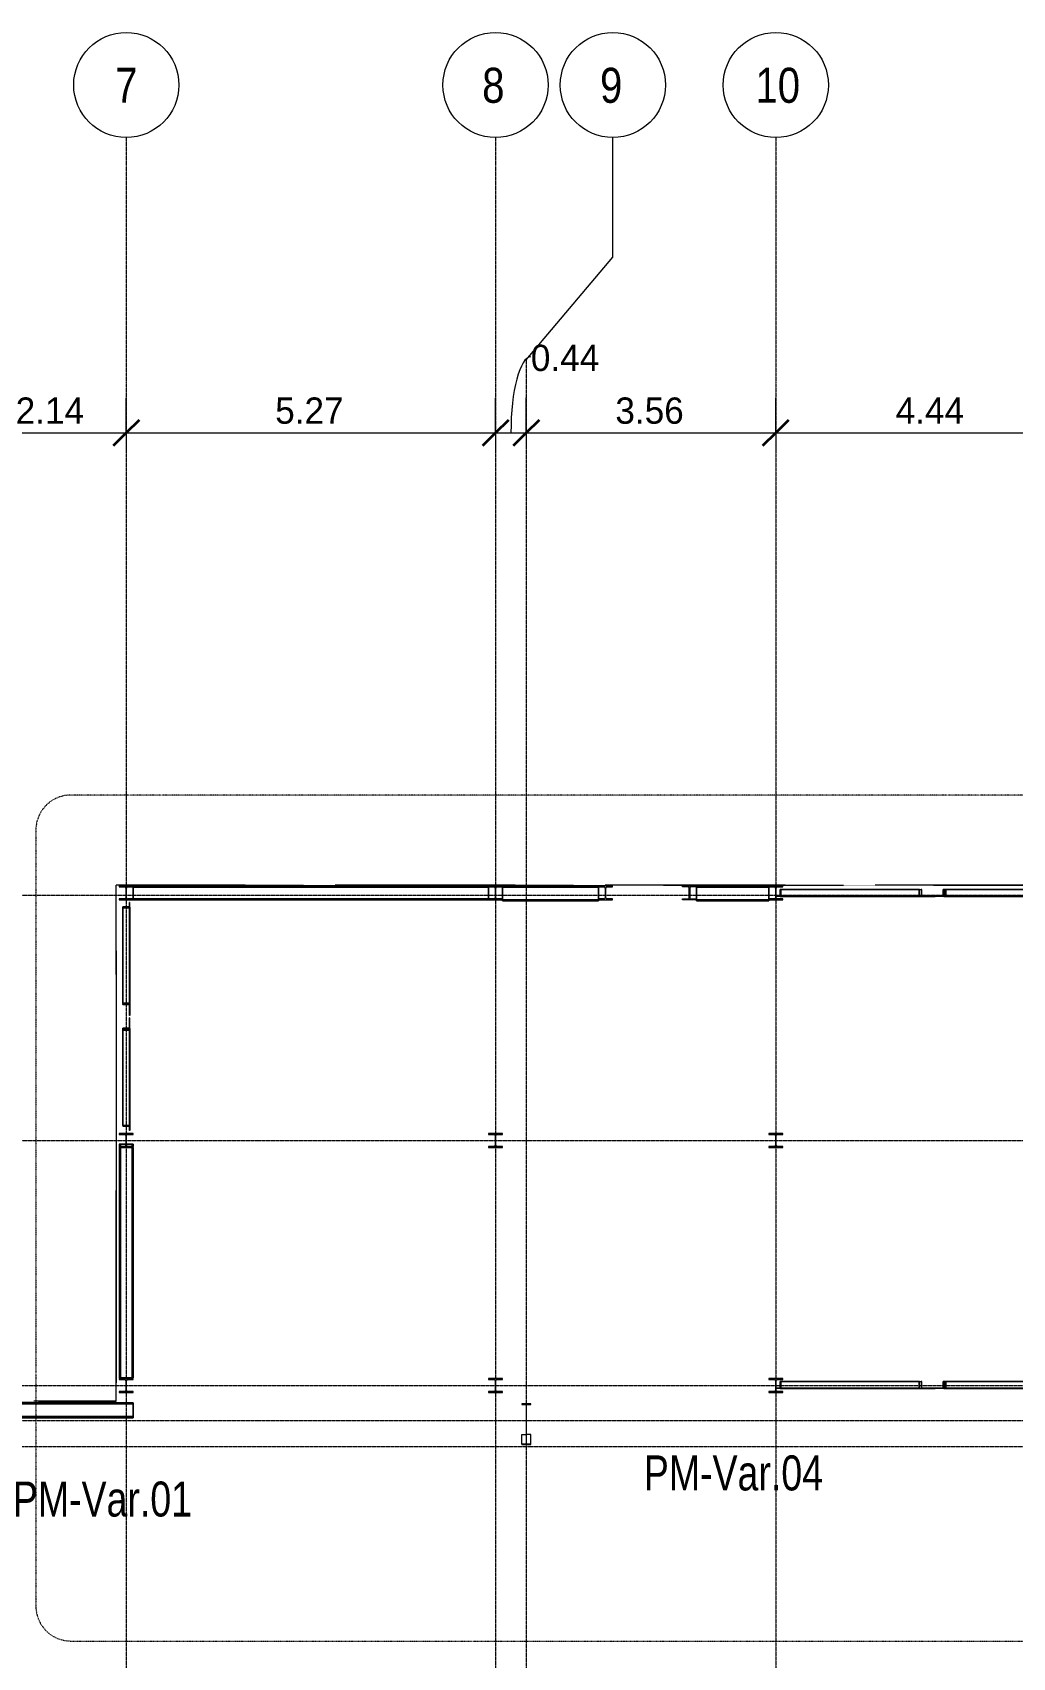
# Model space of a CAD drawing. Header units: centimetres. Extents: x -14155 to 6577, y -1225 to 8033.
# Drawn here: x -10476 to -9078, y 5712 to 8033 of the extents above; entities that cross this region are included whole.
import ezdxf

# ---------------------------------------------------------------- set-up
doc = ezdxf.new("R2010")
doc.units = ezdxf.units.CM
for name, pattern in [('_Overhead', [0.47625, 0.3175, -0.15875]), ('Dash dot', [1.5875, 0.635, -0.47625, 0, -0.47625]), ('Grid Line', [2.2225, 1.27, -0.3175, 0.3175, -0.3175])]:
    doc.linetypes.add(name, pattern=pattern)
for name, color, linetype, lineweight in [('A-ANNO-DIMS', 7, 'Continuous', 9), ('A-ANNO-DIMS-250', 7, 'Continuous', 9), ('A-ANNO-SYMB', 7, 'Continuous', 9), ('A-FLOR', 7, 'Continuous', 9), ('S-BEAM', 7, 'Continuous', 9), ('S-COLS', 7, 'Continuous', 9), ('S-COLS-IDEN', 7, 'Continuous', 9), ('S-GRID', 7, 'Continuous', 9), ('S-GRID-IDEN', 7, 'Continuous', 9)]:
    doc.layers.add(name, color=color, linetype=linetype, lineweight=lineweight)
doc.styles.add('Century Gothic', font='GOTHIC.TTF', dxfattribs={"height": 37.5})
doc.styles.add('Century Gothic_1', font='GOTHIC.TTF', dxfattribs={"width": 0.8, "height": 50})
doc.styles.add('Saira Condensed', font='SairaCondensed-Regular.ttf', dxfattribs={"height": 50})
doc.dimstyles.new('FCA_N_Cotas_E100', dxfattribs={"dimscale": 30.48, "dimtxt": 39.15631, "dimasz": 1.230315, "dimexe": 1.64042, "dimexo": 1.64042, "dimgap": 0.082021, "dimtad": 1, "dimlfac": 0.01, "dimrnd": 0.01, "dimzin": 0, "dimdsep": 46, "dimtxsty": 'Century Gothic', "dimblk1": 'OBLIQUE', "dimblk2": 'OBLIQUE', "dimsah": 1, "dimcen": 0.09, "dimdle": 1.64042, "dimadec": 3, "dimazin": 2, "dimtfac": 1, "dimtdec": 4, "dimtix": 1, "dimtmove": 0, "dimatfit": 3, "dimfxl": 1, "dimtvp": 1, "dimtolj": 1, "dimtzin": 0, "dimarcsym": 2})
doc.dimstyles.new('FCA_N_Cotas_E100_2', dxfattribs={"dimscale": 30.48, "dimtxt": 39.15631, "dimasz": 1.230315, "dimexe": 1.64042, "dimexo": 1.64042, "dimgap": 0.082021, "dimtad": 1, "dimlfac": 0.01, "dimrnd": 0.01, "dimzin": 0, "dimdsep": 46, "dimtxsty": 'Century Gothic', "dimblk1": 'OBLIQUE', "dimblk2": 'OBLIQUE', "dimsah": 1, "dimcen": 0.09, "dimdle": 1.64042, "dimadec": 3, "dimazin": 2, "dimtfac": 1, "dimtdec": 4, "dimtix": 1, "dimtmove": 1, "dimatfit": 3, "dimfxl": 1, "dimtvp": 1, "dimtolj": 1, "dimtzin": 0, "dimarcsym": 2})

# ---------------------------------------------------------------- blocks, each defined once
blk = doc.blocks.new('Costanera Perfil Z - Parametrizado - h_22cm-1746506-N01 - Planta')
at = {"layer": 'S-BEAM', "color": 253, "true_color": 0xaaaaaa}
for p, q in [((-10.4, 511.4), (-10.7, 511.4)), ((-10.7, 511.4), (8.8, 511.4)), ((-10.7, 511.4), (-10.7, -511.4)), ((-10.7, 511.4), (-10.7, -511.4)), ((8.8, 511.4), (-10.4, 511.4)), ((-10.4, 511.4), (-8.8, 511.4)), ((-8.8, 511.4), (-10.4, 511.4)), ((-10.4, 511.4), (-10.4, -511.4)), ((-10.4, 511.4), (-10.4, -511.4)), ((-8.8, 511.4), (-8.8, -511.4)), ((-8.8, 511.4), (-8.8, -511.4)), ((10.4, 511.4), (8.8, 511.4)), ((8.8, 511.4), (10.4, 511.4)), ((10.4, 511.4), (8.8, 511.4)), ((8.8, 511.4), (10.7, 511.4)), ((8.8, 511.4), (8.8, -511.4)), ((8.8, 511.4), (8.8, -511.4)), ((10.7, 511.4), (10.4, 511.4)), ((10.4, 511.4), (10.4, -343.2)), ((10.4, 511.4), (10.4, -343.2)), ((10.7, -343.2), (10.7, 511.4)), ((10.7, 511.4), (10.7, -343.2)), ((10.4, -343.2), (10.4, -511.4)), ((10.4, -343.2), (10.4, -511.4)), ((10.7, -511.4), (10.7, -343.2)), ((10.7, -343.2), (10.7, -511.4)), ((8.8, -511.4), (-10.7, -511.4)), ((-10.7, -511.4), (-10.4, -511.4)), ((-10.4, -511.4), (-8.8, -511.4)), ((-8.8, -511.4), (-10.4, -511.4)), ((-10.4, -511.4), (8.8, -511.4)), ((9.6, -511.4), (8.8, -511.4)), ((8.8, -511.4), (9.6, -511.4)), ((9.6, -511.4), (8.8, -511.4)), ((8.8, -511.4), (9.6, -511.4)), ((10.7, -511.4), (9.6, -511.4)), ((9.6, -511.4), (10.4, -511.4)), ((10.4, -511.4), (9.6, -511.4)), ((9.6, -511.4), (10.4, -511.4)), ((10.4, -511.4), (10.7, -511.4))]:
    blk.add_line(p, q, dxfattribs=at)
blk = doc.blocks.new('UC-Perfil universal-Pilar - 200 x 200-1745402-N01 - Planta')
at = {"layer": 'S-COLS'}
for p, q in [((10, 10), (-10, 10)), ((-10, 10), (-10, 8.46)), ((-10, 8.46), (-2.015, 8.46)), ((-0.495, 6.94), (-0.495, -6.94)), ((0.495, -6.94), (0.495, 6.94)), ((2.015, 8.46), (10, 8.46)), ((10, 8.46), (10, 10)), ((-2.015, -8.46), (-10, -8.46)), ((-10, -8.46), (-10, -10)), ((-10, -10), (10, -10)), ((10, -8.46), (2.015, -8.46)), ((10, -10), (10, -8.46))]:
    blk.add_line(p, q, dxfattribs=at)
for centre, start, end in [((-2.015, 6.94), 0, 90), ((2.015, 6.94), 90, 180), ((-2.015, -6.94), 270, 0), ((2.015, -6.94), 180, 270)]:
    blk.add_arc(centre, 1.52, start, end, dxfattribs=at)
blk = doc.blocks.new('UC-Perfil universal-Pilar - 200 x 200-V31-N01 - Planta')
at = {"layer": 'S-COLS'}
for p, q in [((10, 10), (-10, 10)), ((-10, 10), (-10, 8.46)), ((-10, 8.46), (-2.015, 8.46)), ((-0.495, 6.94), (-0.495, -6.94)), ((0.495, -6.94), (0.495, 6.94)), ((2.015, 8.46), (10, 8.46)), ((10, 8.46), (10, 10)), ((-2.015, -8.46), (-10, -8.46)), ((-10, -8.46), (-10, -10)), ((-10, -10), (10, -10)), ((10, -8.46), (2.015, -8.46)), ((10, -10), (10, -8.46))]:
    blk.add_line(p, q, dxfattribs=at)
for centre, start, end in [((-2.015, 6.94), 0, 90), ((2.015, 6.94), 90, 180), ((-2.015, -6.94), 270, 0), ((2.015, -6.94), 180, 270)]:
    blk.add_arc(centre, 1.52, start, end, dxfattribs=at)
blk = doc.blocks.new('UC-Perfil universal-Pilar - 200 x 200-1743406-N01 - Planta')
at = {"layer": 'S-COLS'}
for p, q in [((10, 10), (-10, 10)), ((-10, 10), (-10, 8.46)), ((-10, 8.46), (-2.015, 8.46)), ((-0.495, 6.94), (-0.495, -6.94)), ((0.495, -6.94), (0.495, 6.94)), ((2.015, 8.46), (10, 8.46)), ((10, 8.46), (10, 10)), ((-2.015, -8.46), (-10, -8.46)), ((-10, -8.46), (-10, -10)), ((-10, -10), (10, -10)), ((10, -8.46), (2.015, -8.46)), ((10, -10), (10, -8.46))]:
    blk.add_line(p, q, dxfattribs=at)
for centre, start, end in [((-2.015, 6.94), 0, 90), ((2.015, 6.94), 90, 180), ((-2.015, -6.94), 270, 0), ((2.015, -6.94), 180, 270)]:
    blk.add_arc(centre, 1.52, start, end, dxfattribs=at)
blk = doc.blocks.new('UC-Perfil universal-Pilar - 200 x 200-V32-N01 - Planta')
at = {"layer": 'S-COLS'}
for p, q in [((10, 10), (-10, 10)), ((-10, 10), (-10, 8.46)), ((-10, 8.46), (-2.015, 8.46)), ((-0.495, 6.94), (-0.495, -6.94)), ((0.495, -6.94), (0.495, 6.94)), ((2.015, 8.46), (10, 8.46)), ((10, 8.46), (10, 10)), ((-2.015, -8.46), (-10, -8.46)), ((-10, -8.46), (-10, -10)), ((-10, -10), (10, -10)), ((10, -8.46), (2.015, -8.46)), ((10, -10), (10, -8.46))]:
    blk.add_line(p, q, dxfattribs=at)
for centre, start, end in [((-2.015, 6.94), 0, 90), ((2.015, 6.94), 90, 180), ((-2.015, -6.94), 270, 0), ((2.015, -6.94), 180, 270)]:
    blk.add_arc(centre, 1.52, start, end, dxfattribs=at)
blk = doc.blocks.new('UC-Perfil universal-Pilar - 200 x 200-V33-N01 - Planta')
at = {"layer": 'S-COLS'}
for p, q in [((10, 10), (-10, 10)), ((-10, 10), (-10, 8.46)), ((-10, 8.46), (-2.015, 8.46)), ((-0.495, 6.94), (-0.495, -6.94)), ((0.495, -6.94), (0.495, 6.94)), ((2.015, 8.46), (10, 8.46)), ((10, 8.46), (10, 10)), ((-2.015, -8.46), (-10, -8.46)), ((-10, -8.46), (-10, -10)), ((-10, -10), (10, -10)), ((10, -8.46), (2.015, -8.46)), ((10, -10), (10, -8.46))]:
    blk.add_line(p, q, dxfattribs=at)
for centre, start, end in [((-2.015, 6.94), 0, 90), ((2.015, 6.94), 90, 180), ((-2.015, -6.94), 270, 0), ((2.015, -6.94), 180, 270)]:
    blk.add_arc(centre, 1.52, start, end, dxfattribs=at)
blk = doc.blocks.new('UC-Perfil universal-Pilar - 200 x 200-V34-N01 - Planta')
at = {"layer": 'S-COLS'}
h = blk.add_hatch(dxfattribs=at)
h.set_pattern_fill('FP_21', color=256, style=0, pattern_type=2)
h.set_pattern_definition([(45, (9415.33, -6803.94), (-62.8618, 62.8618), []), (45, (9415.33, -6708.69), (-62.8618, 62.8618), [])])
h.paths.add_polyline_path([(-10, -10), (10, -10), (10, -8.5), (2, -8.5), (0.9, -8), (0.5, -6.9), (0.5, 6.9), (0.9, 8), (2, 8.5), (10, 8.5), (10, 10), (-10, 10), (-10, 8.5), (-2, 8.5), (-0.9, 8), (-0.5, 6.9), (-0.5, -6.9), (-0.9, -8), (-2, -8.5), (-10, -8.5)])
for p, q in [((10, 10), (-10, 10)), ((-10, 10), (-10, 8.5)), ((-10, 8.5), (-2, 8.5)), ((-0.5, 6.9), (-0.5, -6.9)), ((0.5, -6.9), (0.5, 6.9)), ((2, 8.5), (10, 8.5)), ((10, 8.5), (10, 10)), ((-2, -8.5), (-10, -8.5)), ((-10, -8.5), (-10, -10)), ((-10, -10), (10, -10)), ((10, -8.5), (2, -8.5)), ((10, -10), (10, -8.5))]:
    blk.add_line(p, q, dxfattribs=at)
for centre, start, end in [((-2, 6.9), 0, 90), ((2, 6.9), 90, 180), ((-2, -6.9), 270, 0), ((2, -6.9), 180, 270)]:
    blk.add_arc(centre, 1.52, start, end, dxfattribs=at)
blk = doc.blocks.new('UC-Perfil universal-Pilar - 200 x 200-V38-N01 - Planta')
at = {"layer": 'S-COLS'}
h = blk.add_hatch(dxfattribs=at)
h.set_pattern_fill('FP_24', color=256, style=0, pattern_type=2)
h.set_pattern_definition([(45, (10342.235, -6100.445), (-62.8618, 62.8618), []), (45, (10342.235, -6005.195), (-62.8618, 62.8618), [])])
h.paths.add_polyline_path([(-10, -10), (10, -10), (10, -8.5), (2, -8.5), (0.9, -8), (0.5, -6.9), (0.5, 6.9), (0.9, 8), (2, 8.5), (10, 8.5), (10, 10), (-10, 10), (-10, 8.5), (-2, 8.5), (-0.9, 8), (-0.5, 6.9), (-0.5, -6.9), (-0.9, -8), (-2, -8.5), (-10, -8.5)])
for p, q in [((10, 10), (-10, 10)), ((-10, 10), (-10, 8.5)), ((-10, 8.5), (-2, 8.5)), ((-0.5, 6.9), (-0.5, -6.9)), ((0.5, -6.9), (0.5, 6.9)), ((2, 8.5), (10, 8.5)), ((10, 8.5), (10, 10)), ((-2, -8.5), (-10, -8.5)), ((-10, -8.5), (-10, -10)), ((-10, -10), (10, -10)), ((10, -8.5), (2, -8.5)), ((10, -10), (10, -8.5))]:
    blk.add_line(p, q, dxfattribs=at)
for centre, start, end in [((-2, 6.9), 0, 90), ((2, 6.9), 90, 180), ((-2, -6.9), 270, 0), ((2, -6.9), 180, 270)]:
    blk.add_arc(centre, 1.52, start, end, dxfattribs=at)
blk = doc.blocks.new('UC-Perfil universal-Pilar - 200 x 200-V39-N01 - Planta')
at = {"layer": 'S-COLS'}
for p, q in [((10, 10), (-10, 10)), ((-10, 10), (-10, 8.46)), ((-10, 8.46), (-2.015, 8.46)), ((-0.495, 6.94), (-0.495, -6.94)), ((0.495, -6.94), (0.495, 6.94)), ((2.015, 8.46), (10, 8.46)), ((10, 8.46), (10, 10)), ((-2.015, -8.46), (-10, -8.46)), ((-10, -8.46), (-10, -10)), ((-10, -10), (10, -10)), ((10, -8.46), (2.015, -8.46)), ((10, -10), (10, -8.46))]:
    blk.add_line(p, q, dxfattribs=at)
for centre, start, end in [((-2.015, 6.94), 0, 90), ((2.015, 6.94), 90, 180), ((-2.015, -6.94), 270, 0), ((2.015, -6.94), 180, 270)]:
    blk.add_arc(centre, 1.52, start, end, dxfattribs=at)
blk = doc.blocks.new('UC-Perfil universal-Pilar - 200 x 200-V40-N01 - Planta')
at = {"layer": 'S-COLS'}
for p, q in [((10, 10), (-10, 10)), ((-10, 10), (-10, 8.46)), ((-10, 8.46), (-2.015, 8.46)), ((-0.495, 6.94), (-0.495, -6.94)), ((0.495, -6.94), (0.495, 6.94)), ((2.015, 8.46), (10, 8.46)), ((10, 8.46), (10, 10)), ((-2.015, -8.46), (-10, -8.46)), ((-10, -8.46), (-10, -10)), ((-10, -10), (10, -10)), ((10, -8.46), (2.015, -8.46)), ((10, -10), (10, -8.46))]:
    blk.add_line(p, q, dxfattribs=at)
for centre, start, end in [((-2.015, 6.94), 0, 90), ((2.015, 6.94), 90, 180), ((-2.015, -6.94), 270, 0), ((2.015, -6.94), 180, 270)]:
    blk.add_arc(centre, 1.52, start, end, dxfattribs=at)
blk = doc.blocks.new('RVR_Tensor angular doble L - d_25 mm-1744895-N01 - Planta')
at = {"layer": 'S-BEAM', "color": 253, "true_color": 0xaaaaaa}
for p, q in [((-3.3, -4.5), (-3.3, 5)), ((-3.3, 5), (-3, 5)), ((194.8, 5), (-3.3, 5)), ((-3, 5), (-3, -5)), ((195.8, 5), (-3, 5)), ((-2.5, -5), (-2.5, 5)), ((-2.5, 5), (-2.3, 5)), ((-2.5, 5), (195.8, 5)), ((-2.3, 5), (-2.3, -4.5)), ((-2.3, 5), (195.8, 5)), ((195.8, 5), (194.8, 5)), ((194.8, 5), (194.8, -4.5)), ((195.8, -5), (195.8, 5)), ((195.8, 5), (198.8, 5)), ((195.8, 5), (197.8, 5)), ((198.8, 5), (197.8, 5)), ((197.8, 5), (197.8, -5)), ((198.8, -4.5), (198.8, 5)), ((-8, -5), (-8, -4.5)), ((-8, -4.5), (-3.3, -4.5)), ((175.8, -4.5), (-8, -4.5)), ((-3, -5), (-8, -5)), ((175.8, -5), (-8, -5)), ((194.8, -4.5), (-3.3, -4.5)), ((-3, -5), (195.8, -5)), ((2.5, -5), (-2.5, -5)), ((197.8, -5), (-2.5, -5)), ((-2.3, -4.5), (2.5, -4.5)), ((-2.3, -4.5), (195.8, -4.5)), ((2.5, -4.5), (2.5, -5)), ((2.5, -4.5), (195.8, -4.5)), ((2.5, -5), (210.2, -5)), ((194.8, -4.5), (175.8, -4.5)), ((175.8, -4.5), (175.8, -5)), ((175.8, -5), (195.8, -5)), ((195.8, -4.5), (210.2, -4.5)), ((195.8, -4.5), (198.8, -4.5)), ((197.8, -5), (217.8, -5)), ((217.8, -4.5), (198.8, -4.5)), ((210.2, -4.5), (217.8, -4.5)), ((210.2, -5), (217.8, -5)), ((217.8, -5), (217.8, -4.5))]:
    blk.add_line(p, q, dxfattribs=at)
blk = doc.blocks.new('RVR_Tensor angular doble L - d_25 mm-1744896-N01 - Planta')
at = {"layer": 'S-BEAM', "color": 253, "true_color": 0xaaaaaa}
for p, q in [((-8, 5), (-8, 4.5)), ((-3, 5), (-8, 5)), ((4.6, 5), (-8, 5)), ((-8, 4.5), (-3.3, 4.5)), ((4.6, 4.5), (-8, 4.5)), ((-3.3, 4.5), (-3.3, -5)), ((4.6, 4.5), (-3.3, 4.5)), ((-3, -5), (-3, 5)), ((-3, 5), (4.6, 5)), ((2.5, 5), (-2.5, 5)), ((-2.5, 5), (-2.5, -5)), ((4.6, 5), (-2.5, 5)), ((-2.3, 4.5), (2.5, 4.5)), ((-2.3, -5), (-2.3, 4.5)), ((-2.3, 4.5), (4.6, 4.5)), ((2.5, 4.5), (2.5, 5)), ((2.5, 5), (4.6, 5)), ((2.5, 4.5), (4.6, 4.5)), ((5.6, 5), (195.8, 5)), ((175.8, 5), (5.6, 5)), ((5.6, 5), (210.2, 5)), ((197.8, 5), (5.6, 5)), ((175.8, 4.5), (5.6, 4.5)), ((194.8, 4.5), (5.6, 4.5)), ((5.6, 4.5), (195.8, 4.5)), ((5.6, 4.5), (195.8, 4.5)), ((175.8, 4.5), (175.8, 5)), ((175.8, 5), (195.8, 5)), ((194.8, 4.5), (175.8, 4.5)), ((194.8, -5), (194.8, 4.5)), ((195.8, 5), (195.8, -5)), ((195.8, 4.5), (210.2, 4.5)), ((195.8, 4.5), (198.8, 4.5)), ((197.8, -5), (197.8, 5)), ((197.8, 5), (217.8, 5)), ((198.8, 4.5), (198.8, -5)), ((217.8, 4.5), (198.8, 4.5)), ((210.2, 5), (217.8, 5)), ((210.2, 4.5), (217.8, 4.5)), ((217.8, 5), (217.8, 4.5)), ((-3.3, -5), (-3, -5)), ((4.6, -5), (-3.3, -5)), ((4.6, -5), (-3, -5)), ((-2.5, -5), (-2.3, -5)), ((-2.5, -5), (4.6, -5)), ((-2.3, -5), (4.6, -5)), ((194.8, -5), (5.6, -5)), ((195.8, -5), (5.6, -5)), ((5.6, -5), (195.8, -5)), ((5.6, -5), (195.8, -5)), ((195.8, -5), (194.8, -5)), ((195.8, -5), (198.8, -5)), ((195.8, -5), (197.8, -5)), ((198.8, -5), (197.8, -5))]:
    blk.add_line(p, q, dxfattribs=at)
blk = doc.blocks.new('RVR_Tensor angular doble L - d_10 mm-1745225-N01 - Planta')
at = {"layer": 'S-BEAM', "color": 253, "true_color": 0xaaaaaa}
for p, q in [((-4.2, -4.5), (-4.2, 5)), ((-4.2, 5), (-3.9, 5)), ((132.9, 5), (-4.2, 5)), ((-3.9, 5), (-3.9, -5)), ((133.7, 5), (-3.9, 5)), ((-3.2, -5), (-3.2, 5)), ((-3.2, 5), (-2.9, 5)), ((-3.2, 5), (133.7, 5)), ((-2.9, 5), (-2.9, -4.5)), ((-2.9, 5), (133.7, 5)), ((133.7, 5), (132.9, 5)), ((132.9, 5), (132.9, -4.5)), ((133.7, -5), (133.7, 5)), ((133.7, 5), (135.2, 5)), ((133.7, 5), (136, 5)), ((136, 5), (135.2, 5)), ((135.2, 5), (135.2, -5)), ((136, -4.5), (136, 5)), ((-10.3, -5), (-10.3, -4.5)), ((-10.3, -4.5), (-4.2, -4.5)), ((118.1, -4.5), (-10.3, -4.5)), ((-3.9, -5), (-10.3, -5)), ((118.1, -5), (-10.3, -5)), ((132.9, -4.5), (-4.2, -4.5)), ((-3.9, -5), (133.7, -5)), ((3.2, -5), (-3.2, -5)), ((135.2, -5), (-3.2, -5)), ((-2.9, -4.5), (3.2, -4.5)), ((-2.9, -4.5), (133.7, -4.5)), ((3.2, -4.5), (3.2, -5)), ((3.2, -4.5), (133.7, -4.5)), ((3.2, -5), (150.8, -5)), ((132.9, -4.5), (118.1, -4.5)), ((118.1, -4.5), (118.1, -5)), ((118.1, -5), (133.7, -5)), ((133.7, -4.5), (136, -4.5)), ((133.7, -4.5), (150.8, -4.5)), ((135.2, -5), (150.8, -5)), ((150.8, -4.5), (136, -4.5)), ((150.8, -5), (150.8, -4.5))]:
    blk.add_line(p, q, dxfattribs=at)
blk = doc.blocks.new('RVR_Tensor angular doble L - d_10 mm-1745273-N01 - Planta')
at = {"layer": 'S-BEAM', "color": 253, "true_color": 0xaaaaaa}
for p, q in [((-10.3, 5), (-10.3, 4.5)), ((-3.9, 5), (-10.3, 5)), ((118.1, 5), (-10.3, 5)), ((-10.3, 4.5), (-4.2, 4.5)), ((118.1, 4.5), (-10.3, 4.5)), ((-4.2, 4.5), (-4.2, -5)), ((132.9, 4.5), (-4.2, 4.5)), ((-3.9, -5), (-3.9, 5)), ((-3.9, 5), (133.7, 5)), ((3.2, 5), (-3.2, 5)), ((-3.2, 5), (-3.2, -5)), ((135.2, 5), (-3.2, 5)), ((-2.9, 4.5), (3.2, 4.5)), ((-2.9, -5), (-2.9, 4.5)), ((-2.9, 4.5), (133.7, 4.5)), ((3.2, 4.5), (3.2, 5)), ((3.2, 5), (150.8, 5)), ((3.2, 4.5), (133.7, 4.5)), ((118.1, 4.5), (118.1, 5)), ((118.1, 5), (133.7, 5)), ((132.9, 4.5), (118.1, 4.5)), ((132.9, -5), (132.9, 4.5)), ((133.7, 5), (133.7, -5)), ((133.7, 4.5), (136, 4.5)), ((133.7, 4.5), (150.8, 4.5)), ((135.2, -5), (135.2, 5)), ((135.2, 5), (150.8, 5)), ((136, 4.5), (136, -5)), ((150.8, 4.5), (136, 4.5)), ((150.8, 5), (150.8, 4.5)), ((-4.2, -5), (-3.9, -5)), ((132.9, -5), (-4.2, -5)), ((133.7, -5), (-3.9, -5)), ((-3.2, -5), (-2.9, -5)), ((-3.2, -5), (133.7, -5)), ((-2.9, -5), (133.7, -5)), ((133.7, -5), (132.9, -5)), ((133.7, -5), (135.2, -5)), ((133.7, -5), (136, -5)), ((136, -5), (135.2, -5))]:
    blk.add_line(p, q, dxfattribs=at)
blk = doc.blocks.new('RVR_Tensor angular doble L - d_25 mm-V41-N01 - Planta')
at = {"layer": 'S-BEAM', "color": 253, "true_color": 0xaaaaaa}
for p, q in [((-3.3, -4.5), (-3.3, 5)), ((-3.3, 5), (-3, 5)), ((194.8, 5), (-3.3, 5)), ((-3, 5), (-3, -5)), ((195.8, 5), (-3, 5)), ((-2.5, -5), (-2.5, 5)), ((-2.5, 5), (-2.3, 5)), ((-2.5, 5), (195.8, 5)), ((-2.3, 5), (-2.3, -4.5)), ((-2.3, 5), (195.8, 5)), ((195.8, 5), (194.8, 5)), ((194.8, 5), (194.8, -4.5)), ((195.8, -5), (195.8, 5)), ((195.8, 5), (198.8, 5)), ((195.8, 5), (197.8, 5)), ((198.8, 5), (197.8, 5)), ((197.8, 5), (197.8, -5)), ((198.8, -4.5), (198.8, 5)), ((-8, -5), (-8, -4.5)), ((-8, -4.5), (-3.3, -4.5)), ((175.8, -4.5), (-8, -4.5)), ((-3, -5), (-8, -5)), ((175.8, -5), (-8, -5)), ((194.8, -4.5), (-3.3, -4.5)), ((-3, -5), (195.8, -5)), ((2.5, -5), (-2.5, -5)), ((197.8, -5), (-2.5, -5)), ((-2.3, -4.5), (2.5, -4.5)), ((-2.3, -4.5), (195.8, -4.5)), ((2.5, -4.5), (2.5, -5)), ((2.5, -4.5), (195.8, -4.5)), ((2.5, -5), (210.2, -5)), ((194.8, -4.5), (175.8, -4.5)), ((175.8, -4.5), (175.8, -5)), ((175.8, -5), (195.8, -5)), ((195.8, -4.5), (210.2, -4.5)), ((195.8, -4.5), (198.8, -4.5)), ((197.8, -5), (217.8, -5)), ((217.8, -4.5), (198.8, -4.5)), ((210.2, -4.5), (217.8, -4.5)), ((210.2, -5), (217.8, -5)), ((217.8, -5), (217.8, -4.5))]:
    blk.add_line(p, q, dxfattribs=at)
blk = doc.blocks.new('RVR_Tensor angular doble L - d_25 mm-V42-N01 - Planta')
at = {"layer": 'S-BEAM', "color": 253, "true_color": 0xaaaaaa}
for p, q in [((-8, 5), (-8, 4.5)), ((-3, 5), (-8, 5)), ((4.6, 5), (-8, 5)), ((-8, 4.5), (-3.3, 4.5)), ((4.6, 4.5), (-8, 4.5)), ((-3.3, 4.5), (-3.3, -5)), ((4.6, 4.5), (-3.3, 4.5)), ((-3, -5), (-3, 5)), ((-3, 5), (4.6, 5)), ((2.5, 5), (-2.5, 5)), ((-2.5, 5), (-2.5, -5)), ((4.6, 5), (-2.5, 5)), ((-2.3, 4.5), (2.5, 4.5)), ((-2.3, -5), (-2.3, 4.5)), ((-2.3, 4.5), (4.6, 4.5)), ((2.5, 4.5), (2.5, 5)), ((2.5, 5), (4.6, 5)), ((2.5, 4.5), (4.6, 4.5)), ((5.6, 5), (195.8, 5)), ((175.8, 5), (5.6, 5)), ((5.6, 5), (210.2, 5)), ((197.8, 5), (5.6, 5)), ((175.8, 4.5), (5.6, 4.5)), ((194.8, 4.5), (5.6, 4.5)), ((5.6, 4.5), (195.8, 4.5)), ((5.6, 4.5), (195.8, 4.5)), ((175.8, 4.5), (175.8, 5)), ((175.8, 5), (195.8, 5)), ((194.8, 4.5), (175.8, 4.5)), ((194.8, -5), (194.8, 4.5)), ((195.8, 5), (195.8, -5)), ((195.8, 4.5), (210.2, 4.5)), ((195.8, 4.5), (198.8, 4.5)), ((197.8, -5), (197.8, 5)), ((197.8, 5), (217.8, 5)), ((198.8, 4.5), (198.8, -5)), ((217.8, 4.5), (198.8, 4.5)), ((210.2, 5), (217.8, 5)), ((210.2, 4.5), (217.8, 4.5)), ((217.8, 5), (217.8, 4.5)), ((-3.3, -5), (-3, -5)), ((4.6, -5), (-3.3, -5)), ((4.6, -5), (-3, -5)), ((-2.5, -5), (-2.3, -5)), ((-2.5, -5), (4.6, -5)), ((-2.3, -5), (4.6, -5)), ((194.8, -5), (5.6, -5)), ((195.8, -5), (5.6, -5)), ((5.6, -5), (195.8, -5)), ((5.6, -5), (195.8, -5)), ((195.8, -5), (194.8, -5)), ((195.8, -5), (198.8, -5)), ((195.8, -5), (197.8, -5)), ((198.8, -5), (197.8, -5))]:
    blk.add_line(p, q, dxfattribs=at)
blk = doc.blocks.new('UC-Perfil universal-Pilar - 200 x 200-1745609-N01 - Planta')
at = {"layer": 'S-COLS'}
h = blk.add_hatch(dxfattribs=at)
h.set_pattern_fill('FP_25', color=256, style=0, pattern_type=2)
h.set_pattern_definition([(45, (9658.52, -6803.94), (-62.8618, 62.8618), []), (45, (9658.52, -6708.69), (-62.8618, 62.8618), [])])
h.paths.add_polyline_path([(10, -10), (10, -8.5), (2, -8.5), (0.9, -8), (0.5, -6.9), (0.5, 6.9), (0.9, 8), (2, 8.5), (10, 8.5), (10, 10), (-10, 10), (-10, 8.5), (-2, 8.5), (-0.9, 8), (-0.5, 6.9), (-0.5, -6.9), (-0.9, -8), (-2, -8.5), (-10, -8.5), (-10, -10)])
for p, q in [((10, 10), (-10, 10)), ((-10, 10), (-10, 8.5)), ((-10, 8.5), (-2, 8.5)), ((-0.5, 6.9), (-0.5, -6.9)), ((0.5, -6.9), (0.5, 6.9)), ((2, 8.5), (10, 8.5)), ((10, 8.5), (10, 10)), ((-2, -8.5), (-10, -8.5)), ((-10, -8.5), (-10, -10)), ((-10, -10), (10, -10)), ((10, -8.5), (2, -8.5)), ((10, -10), (10, -8.5))]:
    blk.add_line(p, q, dxfattribs=at)
for centre, start, end in [((-2, 6.9), 0, 90), ((2, 6.9), 90, 180), ((-2, -6.9), 270, 0), ((2, -6.9), 180, 270)]:
    blk.add_arc(centre, 1.52, start, end, dxfattribs=at)
blk = doc.blocks.new('UC-Perfil universal-Pilar - 200 x 200-1745595-N01 - Planta')
at = {"layer": 'S-COLS'}
h = blk.add_hatch(dxfattribs=at)
h.set_pattern_fill('FP_26', color=256, style=0, pattern_type=2)
h.set_pattern_definition([(225, (-9538.52, 6803.94), (62.8618, -62.8618), []), (225, (-9538.52, 6708.69), (62.8618, -62.8618), [])])
h.paths.add_polyline_path([(10, 10), (-10, 10), (-10, 8.5), (-2, 8.5), (-0.9, 8), (-0.5, 6.9), (-0.5, -6.9), (-0.9, -8), (-2, -8.5), (-10, -8.5), (-10, -10), (10, -10), (10, -8.5), (2, -8.5), (0.9, -8), (0.5, -6.9), (0.5, 6.9), (0.9, 8), (2, 8.5), (10, 8.5)])
for p, q in [((-10, 10), (10, 10)), ((-10, 8.5), (-10, 10)), ((-2, 8.5), (-10, 8.5)), ((-0.5, -6.9), (-0.5, 6.9)), ((0.5, 6.9), (0.5, -6.9)), ((10, 8.5), (2, 8.5)), ((10, 10), (10, 8.5)), ((-10, -8.5), (-2, -8.5)), ((-10, -10), (-10, -8.5)), ((10, -10), (-10, -10)), ((2, -8.5), (10, -8.5)), ((10, -8.5), (10, -10))]:
    blk.add_line(p, q, dxfattribs=at)
for centre, start, end in [((-2, 6.9), 360, 90), ((2, 6.9), 90, 180), ((-2, -6.9), 270, 360), ((2, -6.9), 180, 270)]:
    blk.add_arc(centre, 1.52, start, end, dxfattribs=at)
blk = doc.blocks.new('Costanera Perfil Z - Parametrizado - h_20cm-1746427-N01 - Planta')
at = {"layer": 'S-BEAM', "color": 253, "true_color": 0xaaaaaa}
for p, q in [((-9.7, 166.8), (-10, 166.8)), ((-10, 166.8), (-0.5, 166.8)), ((-10, 166.8), (-10, 163.6)), ((-10, 166.8), (-10, 163.6)), ((-0.5, 166.8), (-9.7, 166.8)), ((-9.7, 166.8), (-8.1, 166.8)), ((-8.1, 166.8), (-9.7, 166.8)), ((-9.7, 166.8), (-9.7, 163.6)), ((-9.7, 166.8), (-9.7, 163.6)), ((-8.1, 166.8), (-8.1, 163.6)), ((-8.1, 166.8), (-8.1, 163.6)), ((8, 166.8), (0.5, 166.8)), ((0.5, 166.8), (8, 166.8)), ((9.7, 166.8), (8, 166.8)), ((8, 166.8), (9.7, 166.8)), ((9.7, 166.8), (8, 166.8)), ((8, 166.8), (10, 166.8)), ((8, 166.8), (8, 163.6)), ((8, 166.8), (8, 163.6)), ((10, 166.8), (9.7, 166.8)), ((9.7, 166.8), (9.7, 163.6)), ((9.7, 166.8), (9.7, 163.6)), ((10, 163.6), (10, 166.8)), ((10, 166.8), (10, 163.6)), ((-10, 162.1), (-10, -166.8)), ((-10, 162.1), (-10, -166.8)), ((-9.7, 162.1), (-9.7, -166.8)), ((-9.7, 162.1), (-9.7, -166.8)), ((-8.1, 162.1), (-8.1, -166.8)), ((-8.1, 162.1), (-8.1, -166.8)), ((8, 162.1), (8, -166.8)), ((8, 162.1), (8, -166.8)), ((9.7, 162.1), (9.7, -166.8)), ((9.7, 162.1), (9.7, -166.8)), ((10, -166.8), (10, 162.1)), ((10, 162.1), (10, -166.8)), ((8, -166.8), (-10, -166.8)), ((-10, -166.8), (-9.7, -166.8)), ((-9.7, -166.8), (-8.1, -166.8)), ((-8.1, -166.8), (-9.7, -166.8)), ((-9.7, -166.8), (8, -166.8)), ((10, -166.8), (8, -166.8)), ((8, -166.8), (9.7, -166.8)), ((9.7, -166.8), (8, -166.8)), ((8, -166.8), (9.7, -166.8)), ((9.7, -166.8), (10, -166.8))]:
    blk.add_line(p, q, dxfattribs=at)
blk = doc.blocks.new('Costanera Perfil Z - Parametrizado - h_20cm-1746460-N01 - Planta')
at = {"layer": 'S-BEAM', "color": 253, "true_color": 0xaaaaaa}
for p, q in [((-9.7, 253.5), (-10, 253.5)), ((-10, 253.5), (-8.5, 253.5)), ((-10, 253.5), (-10, -253.5)), ((-10, 253.5), (-10, -253.5)), ((-8.5, 253.5), (-9.7, 253.5)), ((-9.7, 253.5), (-8.5, 253.5)), ((-8.5, 253.5), (-9.7, 253.5)), ((-9.7, 253.5), (-9.7, -253.5)), ((-9.7, 253.5), (-9.7, -253.5)), ((8, 253.5), (-8.5, 253.5)), ((-8.5, 253.5), (-8.1, 253.5)), ((-8.1, 253.5), (-8.5, 253.5)), ((-8.5, 253.5), (8, 253.5)), ((-8.1, 253.5), (-8.1, -253.5)), ((-8.1, 253.5), (-8.1, -253.5)), ((8.5, 253.5), (8, 253.5)), ((8, 253.5), (8.5, 253.5)), ((8.5, 253.5), (8, 253.5)), ((8, 253.5), (8.5, 253.5)), ((8, 253.5), (8, -253.5)), ((8, 253.5), (8, -253.5)), ((9.7, 253.5), (8.5, 253.5)), ((8.5, 253.5), (9.7, 253.5)), ((9.7, 253.5), (8.5, 253.5)), ((10, 253.5), (9.7, 253.5)), ((9.7, 253.5), (9.7, -253.5)), ((9.7, 253.5), (9.7, -253.5)), ((10, -253.5), (10, 253.5)), ((10, 253.5), (10, -253.5)), ((-8.5, -253.5), (-10, -253.5)), ((-10, -253.5), (-9.7, -253.5)), ((-9.7, -253.5), (-8.5, -253.5)), ((-8.5, -253.5), (-9.7, -253.5)), ((-9.7, -253.5), (-8.5, -253.5)), ((8, -253.5), (-8.5, -253.5)), ((-8.5, -253.5), (-8.1, -253.5)), ((-8.1, -253.5), (-8.5, -253.5)), ((-8.5, -253.5), (8, -253.5)), ((8.5, -253.5), (8, -253.5)), ((8, -253.5), (8.5, -253.5)), ((8.5, -253.5), (8, -253.5)), ((8, -253.5), (8.5, -253.5)), ((8.5, -253.5), (9.7, -253.5)), ((9.7, -253.5), (8.5, -253.5)), ((8.5, -253.5), (9.7, -253.5)), ((9.7, -253.5), (10, -253.5))]:
    blk.add_line(p, q, dxfattribs=at)
blk = doc.blocks.new('Costanera Perfil Z - Parametrizado - h_22cm-1746218-N01 - Planta')
at = {"layer": 'S-BEAM', "color": 253, "true_color": 0xaaaaaa}
for p, q in [((-10.4, 68.4), (-10.7, 68.4)), ((-10.7, 68.4), (-9.3, 68.4)), ((-10.7, 68.4), (-10.7, -68.4)), ((-10.7, 68.4), (-10.7, -68.4)), ((-9.3, 68.4), (-10.4, 68.4)), ((-10.4, 68.4), (-9.3, 68.4)), ((-9.3, 68.4), (-10.4, 68.4)), ((-10.4, 68.4), (-10.4, -68.4)), ((-10.4, 68.4), (-10.4, -68.4)), ((-7.7, 68.4), (-9.3, 68.4)), ((-9.3, 68.4), (-8.8, 68.4)), ((-8.8, 68.4), (-9.3, 68.4)), ((-9.3, 68.4), (-7.7, 68.4)), ((-8.8, 68.4), (-8.8, -68.4)), ((-8.8, 68.4), (-8.8, -68.4)), ((8.8, 68.4), (-7.7, 68.4)), ((-7.7, 68.4), (8.8, 68.4)), ((9.2, 68.4), (8.8, 68.4)), ((8.8, 68.4), (9.2, 68.4)), ((9.2, 68.4), (8.8, 68.4)), ((8.8, 68.4), (9.2, 68.4)), ((8.8, 68.4), (8.8, -68.4)), ((8.8, 68.4), (8.8, -68.4)), ((10.4, 68.4), (9.2, 68.4)), ((9.2, 68.4), (10.4, 68.4)), ((10.4, 68.4), (9.2, 68.4)), ((10.7, 68.4), (10.4, 68.4)), ((10.4, 68.4), (10.4, -68.4)), ((10.4, 68.4), (10.4, -68.4)), ((10.7, -68.4), (10.7, 68.4)), ((10.7, 68.4), (10.7, -68.4)), ((-9.3, -68.4), (-10.7, -68.4)), ((-10.7, -68.4), (-10.4, -68.4)), ((-10.4, -68.4), (-9.3, -68.4)), ((-9.3, -68.4), (-10.4, -68.4)), ((-10.4, -68.4), (-9.3, -68.4)), ((-7.7, -68.4), (-9.3, -68.4)), ((-9.3, -68.4), (-8.8, -68.4)), ((-8.8, -68.4), (-9.3, -68.4)), ((-9.3, -68.4), (-7.7, -68.4)), ((8.8, -68.4), (-7.7, -68.4)), ((-7.7, -68.4), (8.8, -68.4)), ((9.2, -68.4), (8.8, -68.4)), ((8.8, -68.4), (9.2, -68.4)), ((9.2, -68.4), (8.8, -68.4)), ((8.8, -68.4), (9.2, -68.4)), ((9.2, -68.4), (10.4, -68.4)), ((10.4, -68.4), (9.2, -68.4)), ((9.2, -68.4), (10.4, -68.4)), ((10.4, -68.4), (10.7, -68.4))]:
    blk.add_line(p, q, dxfattribs=at)
blk = doc.blocks.new('Costanera Perfil Z - Parametrizado - h_22cm-1746308-N01 - Planta')
at = {"layer": 'S-BEAM', "color": 253, "true_color": 0xaaaaaa}
for p, q in [((-10.4, 51.6), (-10.7, 51.6)), ((-10.7, 51.6), (-9.3, 51.6)), ((-10.7, 51.6), (-10.7, -51.6)), ((-10.7, 51.6), (-10.7, -51.6)), ((-9.3, 51.6), (-10.4, 51.6)), ((-10.4, 51.6), (-9.3, 51.6)), ((-9.3, 51.6), (-10.4, 51.6)), ((-10.4, 51.6), (-10.4, -51.6)), ((-10.4, 51.6), (-10.4, -51.6)), ((-7.7, 51.6), (-9.3, 51.6)), ((-9.3, 51.6), (-8.8, 51.6)), ((-8.8, 51.6), (-9.3, 51.6)), ((-9.3, 51.6), (-7.7, 51.6)), ((-8.8, 51.6), (-8.8, -51.6)), ((-8.8, 51.6), (-8.8, -51.6)), ((8.8, 51.6), (-7.7, 51.6)), ((-7.7, 51.6), (8.8, 51.6)), ((9.2, 51.6), (8.8, 51.6)), ((8.8, 51.6), (9.2, 51.6)), ((9.2, 51.6), (8.8, 51.6)), ((8.8, 51.6), (9.2, 51.6)), ((8.8, 51.6), (8.8, -51.6)), ((8.8, 51.6), (8.8, -51.6)), ((10.4, 51.6), (9.2, 51.6)), ((9.2, 51.6), (10.4, 51.6)), ((10.4, 51.6), (9.2, 51.6)), ((10.7, 51.6), (10.4, 51.6)), ((10.4, 51.6), (10.4, -51.6)), ((10.4, 51.6), (10.4, -51.6)), ((10.7, -51.6), (10.7, 51.6)), ((10.7, 51.6), (10.7, -51.6)), ((-9.3, -51.6), (-10.7, -51.6)), ((-10.7, -51.6), (-10.4, -51.6)), ((-10.4, -51.6), (-9.3, -51.6)), ((-9.3, -51.6), (-10.4, -51.6)), ((-10.4, -51.6), (-9.3, -51.6)), ((-7.7, -51.6), (-9.3, -51.6)), ((-9.3, -51.6), (-8.8, -51.6)), ((-8.8, -51.6), (-9.3, -51.6)), ((-9.3, -51.6), (-7.7, -51.6)), ((8.8, -51.6), (-7.7, -51.6)), ((-7.7, -51.6), (8.8, -51.6)), ((9.2, -51.6), (8.8, -51.6)), ((8.8, -51.6), (9.2, -51.6)), ((9.2, -51.6), (8.8, -51.6)), ((8.8, -51.6), (9.2, -51.6)), ((9.2, -51.6), (10.4, -51.6)), ((10.4, -51.6), (9.2, -51.6)), ((9.2, -51.6), (10.4, -51.6)), ((10.4, -51.6), (10.7, -51.6))]:
    blk.add_line(p, q, dxfattribs=at)
blk = doc.blocks.new('Grid - 3mm-1819951-N01 - Planta')
at = {"layer": 'S-GRID-IDEN', "color": 253, "true_color": 0xaaaaaa}
blk.add_circle((0, 0), 0.3, dxfattribs=at)
blk = doc.blocks.new('DIMBLOCK20-N01 - Planta')
at = {"layer": 'A-ANNO-DIMS-250'}
for p, q in [((-10555.8, 7460.9), (-10555.8, 7510.9)), ((-10342.2, 7460.9), (-10342.2, 7510.9)), ((-10555.8, 7460.9), (-10342.2, 7460.9)), ((-10555.8, 7460.9), (-10555.8, 7437.4)), ((-10342.2, 7460.9), (-10342.2, 7437.4))]:
    blk.add_line(p, q, dxfattribs=at)
at = {"layer": 'A-ANNO-DIMS-250', "lineweight": 35}
for p, q in [((-10555.8, 7460.9), (-10537, 7479.6)), ((-10342.2, 7460.9), (-10323.5, 7479.6)), ((-10555.8, 7460.9), (-10574.5, 7442.1)), ((-10342.2, 7460.9), (-10361, 7442.1))]:
    blk.add_line(p, q, dxfattribs=at)
at = {"layer": 'A-ANNO-DIMS-250', "color": 0, "insert": (-10500, 7511.4), "char_height": 37.5, "width": 122.317, "attachment_point": 1, "line_spacing_factor": 0.984502, "style": 'Century Gothic'}
blk.add_mtext('2.14', dxfattribs=at)
blk = doc.blocks.new('_Oblique')
at = {"color": 0, "linetype": 'ByBlock', "lineweight": -2}
blk.add_line((-0.5, -0.5), (0.5, 0.5), dxfattribs=at)
blk = doc.blocks.new('DIMBLOCK21-N01 - Planta')
at = {"layer": 'A-ANNO-DIMS-250'}
for p, q in [((-10342.2, 7460.9), (-10342.2, 7510.9)), ((-9815.3, 7460.9), (-9815.3, 7510.9)), ((-10342.2, 7460.9), (-9815.3, 7460.9)), ((-10342.2, 7460.9), (-10342.2, 7437.4)), ((-9815.3, 7460.9), (-9815.3, 7437.4))]:
    blk.add_line(p, q, dxfattribs=at)
at = {"layer": 'A-ANNO-DIMS-250', "lineweight": 35}
for p, q in [((-10342.2, 7460.9), (-10323.5, 7479.6)), ((-9815.3, 7460.9), (-9796.5, 7479.6)), ((-10342.2, 7460.9), (-10361, 7442.1)), ((-9815.3, 7460.9), (-9834, 7442.1))]:
    blk.add_line(p, q, dxfattribs=at)
at = {"layer": 'A-ANNO-DIMS-250', "color": 0, "insert": (-10129.7, 7511.4), "char_height": 37.5, "width": 122.317, "attachment_point": 1, "line_spacing_factor": 0.984502, "style": 'Century Gothic'}
blk.add_mtext('5.27', dxfattribs=at)
blk = doc.blocks.new('DIMBLOCK22-N01 - Planta')
at = {"layer": 'A-ANNO-DIMS-250'}
for p, q in [((-9815.3, 7460.9), (-9815.3, 7510.9)), ((-9771.4, 7460.9), (-9771.4, 7510.9)), ((-9815.3, 7460.9), (-9771.4, 7460.9)), ((-9815.3, 7460.9), (-9815.3, 7437.4)), ((-9771.4, 7460.9), (-9771.4, 7437.4))]:
    blk.add_line(p, q, dxfattribs=at)
at = {"layer": 'A-ANNO-DIMS-250', "lineweight": 35}
for p, q in [((-9815.3, 7460.9), (-9796.5, 7479.6)), ((-9771.4, 7460.9), (-9752.6, 7479.6)), ((-9815.3, 7460.9), (-9834, 7442.1)), ((-9771.4, 7460.9), (-9790.1, 7442.1))]:
    blk.add_line(p, q, dxfattribs=at)
at = {"layer": 'A-ANNO-DIMS-250'}
blk.add_ellipse((-9764.9, 7460.9), major_axis=(0, 108.5), ratio=0.262337, start_param=0, end_param=1.570796, dxfattribs=at)
at = {"layer": 'A-ANNO-DIMS-250', "color": 0, "insert": (-9764.9, 7586.7), "char_height": 37.5, "width": 122.317, "attachment_point": 1, "line_spacing_factor": 0.984502, "style": 'Century Gothic'}
blk.add_mtext('0.44', dxfattribs=at)
blk = doc.blocks.new('DIMBLOCK23-N01 - Planta')
at = {"layer": 'A-ANNO-DIMS-250'}
for p, q in [((-9771.4, 7460.9), (-9771.4, 7510.9)), ((-9415.3, 7460.9), (-9415.3, 7510.9)), ((-9771.4, 7460.9), (-9415.3, 7460.9)), ((-9771.4, 7460.9), (-9771.4, 7437.4)), ((-9415.3, 7460.9), (-9415.3, 7437.4))]:
    blk.add_line(p, q, dxfattribs=at)
at = {"layer": 'A-ANNO-DIMS-250', "lineweight": 35}
for p, q in [((-9771.4, 7460.9), (-9752.6, 7479.6)), ((-9415.3, 7460.9), (-9396.6, 7479.6)), ((-9771.4, 7460.9), (-9790.1, 7442.1)), ((-9415.3, 7460.9), (-9434.1, 7442.1))]:
    blk.add_line(p, q, dxfattribs=at)
at = {"layer": 'A-ANNO-DIMS-250', "color": 0, "insert": (-9644.3, 7511.4), "char_height": 37.5, "width": 122.317, "attachment_point": 1, "line_spacing_factor": 0.984502, "style": 'Century Gothic'}
blk.add_mtext('3.56', dxfattribs=at)
blk = doc.blocks.new('DIMBLOCK24-N01 - Planta')
at = {"layer": 'A-ANNO-DIMS-250'}
for p, q in [((-9415.3, 7460.9), (-9415.3, 7510.9)), ((-8971.4, 7460.9), (-8971.4, 7510.9)), ((-9415.3, 7460.9), (-8971.4, 7460.9)), ((-9415.3, 7460.9), (-9415.3, 7437.4)), ((-8971.4, 7460.9), (-8971.4, 7437.4))]:
    blk.add_line(p, q, dxfattribs=at)
at = {"layer": 'A-ANNO-DIMS-250', "lineweight": 35}
for p, q in [((-9415.3, 7460.9), (-9396.6, 7479.6)), ((-8971.4, 7460.9), (-8952.6, 7479.6)), ((-9415.3, 7460.9), (-9434.1, 7442.1)), ((-8971.4, 7460.9), (-8990.1, 7442.1))]:
    blk.add_line(p, q, dxfattribs=at)
at = {"layer": 'A-ANNO-DIMS-250', "color": 0, "insert": (-9244.3, 7511.4), "char_height": 37.5, "width": 122.317, "attachment_point": 1, "line_spacing_factor": 0.984502, "style": 'Century Gothic'}
blk.add_mtext('4.44', dxfattribs=at)

msp = doc.modelspace()

# ---------------------------------------------------------------- linework, layer by layer
at = {"layer": 'A-ANNO-SYMB', "linetype": 'Dash dot'}
for p, q in [((-8875.263, 6943.618), (-10421.192, 6943.618)), ((-10471.192, 6893.618), (-10471.192, 5785.56)), ((-10421.192, 5735.56), (-8875.263, 5735.56))]:
    msp.add_line(p, q, dxfattribs=at)
for centre, start, end in [((-10421.192, 6893.618), 90, 180), ((-10421.192, 5785.56), 180, 270)]:
    msp.add_arc(centre, 50, start, end, dxfattribs=at)
at = {"layer": 'A-FLOR', "color": 8, "linetype": '_Overhead', "true_color": 0x808080}
for p, q in [((-10356.731, 6078.181), (-10356.731, 6815.081)), ((-10356.731, 6815.081), (-8970.423, 6815.081)), ((-8970.423, 6815.081), (-10356.731, 6815.081)), ((-10356.731, 6815.081), (-10356.731, 6078.181)), ((-11181.922, 6078.181), (-10356.731, 6078.181)), ((-10356.731, 6078.181), (-11181.922, 6078.181))]:
    msp.add_line(p, q, dxfattribs=at)
at = {"layer": 'S-COLS'}
for p, q in [((-9765.145, 6074.135), (-9777.645, 6074.135)), ((-9777.645, 6074.135), (-9777.645, 6073.553)), ((-9777.645, 6073.553), (-9771.75, 6073.553)), ((-9771.75, 6073.553), (-9771.75, 6016.93)), ((-9771.04, 6016.93), (-9771.04, 6073.553)), ((-9771.04, 6073.553), (-9765.145, 6073.553)), ((-9765.145, 6073.553), (-9765.145, 6074.135)), ((-9777.645, 6016.93), (-9777.645, 6030.457)), ((-9777.645, 6030.457), (-9771.75, 6030.457)), ((-9771.75, 6016.93), (-9777.645, 6016.93)), ((-9777.645, 6016.93), (-9777.645, 6016.348)), ((-9777.645, 6016.348), (-9765.145, 6016.348)), ((-9765.145, 6030.457), (-9771.04, 6030.457)), ((-9765.145, 6016.93), (-9771.04, 6016.93)), ((-9765.145, 6016.93), (-9765.145, 6030.457)), ((-9765.145, 6016.348), (-9765.145, 6016.93))]:
    msp.add_line(p, q, dxfattribs=at)
at = {"layer": 'S-GRID', "color": 253, "linetype": 'Grid Line', "true_color": 0xaaaaaa}
for p, q in [((-10342.235, 7882.574), (-10342.235, -1075.311)), ((-9815.299, 7882.574), (-9815.299, -757.811)), ((-9415.334, 7882.574), (-9415.334, -1075.311)), ((-9771.395, 7565.074), (-9771.395, -1075.311)), ((-14005.363, 6800.445), (2922.583, 6800.445)), ((-14005.363, 6450.445), (2922.583, 6450.445)), ((-13687.863, 6100.445), (2728.022, 6100.445)), ((-14005.363, 6050.445), (2922.583, 6050.445)), ((-13687.863, 6013.539), (2605.083, 6013.539))]:
    msp.add_line(p, q, dxfattribs=at)
at = {"layer": 'S-GRID', "color": 253, "true_color": 0xaaaaaa}
for p, q in [((-9647.864, 7711.599), (-9647.864, 7882.574)), ((-9771.395, 7565.074), (-9647.864, 7711.599))]:
    msp.add_line(p, q, dxfattribs=at)

# ---------------------------------------------------------------- block references
at = {"layer": 'S-BEAM', "color": 253, "true_color": 0xaaaaaa}
for name, p, rotation in [('Costanera Perfil Z - Parametrizado - h_20cm-1746460-N01 - Planta', (-10078.767, 6803.936), 89.9999999999999), ('Costanera Perfil Z - Parametrizado - h_22cm-1746218-N01 - Planta', (-9736.911, 6803.19), 90.0000000000001), ('Costanera Perfil Z - Parametrizado - h_22cm-1746308-N01 - Planta', (-9476.929, 6803.19), 89.9999999999999), ('RVR_Tensor angular doble L - d_25 mm-V42-N01 - Planta', (-8977.946, 6803.636), 180), ('RVR_Tensor angular doble L - d_10 mm-1745273-N01 - Planta', (-10342.235, 6779.836), 269.9999999999997), ('RVR_Tensor angular doble L - d_10 mm-1745225-N01 - Planta', (-10342.235, 6474.877), 89.99999999999974), ('RVR_Tensor angular doble L - d_25 mm-1744896-N01 - Planta', (-8977.946, 6101.267), 180), ('Costanera Perfil Z - Parametrizado - h_22cm-1746506-N01 - Planta', (-10843.679, 6064.846), 269.9999999999994)]:
    msp.add_blockref(name, p, dxfattribs=dict(at, rotation=rotation))
for name, p in [('RVR_Tensor angular doble L - d_25 mm-V41-N01 - Planta', (-9405.933, 6803.636)), ('Costanera Perfil Z - Parametrizado - h_20cm-1746427-N01 - Planta', (-10342.239, 6278.353)), ('RVR_Tensor angular doble L - d_25 mm-1744895-N01 - Planta', (-9405.933, 6101.267))]:
    msp.add_blockref(name, p, dxfattribs=at)
at = {"layer": 'S-COLS'}
for name, p in [('UC-Perfil universal-Pilar - 200 x 200-V40-N01 - Planta', (-10342.235, 6803.936)), ('UC-Perfil universal-Pilar - 200 x 200-V33-N01 - Planta', (-9815.299, 6803.936)), ('UC-Perfil universal-Pilar - 200 x 200-1745609-N01 - Planta', (-9658.523, 6803.936)), ('UC-Perfil universal-Pilar - 200 x 200-V34-N01 - Planta', (-9415.334, 6803.936)), ('UC-Perfil universal-Pilar - 200 x 200-V39-N01 - Planta', (-10342.235, 6450.445)), ('UC-Perfil universal-Pilar - 200 x 200-1743406-N01 - Planta', (-9815.299, 6450.445)), ('UC-Perfil universal-Pilar - 200 x 200-V32-N01 - Planta', (-9415.334, 6450.445)), ('UC-Perfil universal-Pilar - 200 x 200-V38-N01 - Planta', (-10342.235, 6100.445)), ('UC-Perfil universal-Pilar - 200 x 200-1745402-N01 - Planta', (-9815.299, 6100.445)), ('UC-Perfil universal-Pilar - 200 x 200-V31-N01 - Planta', (-9415.334, 6100.445))]:
    msp.add_blockref(name, p, dxfattribs=at)
at = {"layer": 'S-COLS', "rotation": 180}
msp.add_blockref('UC-Perfil universal-Pilar - 200 x 200-1745595-N01 - Planta', (-9538.523, 6803.936), dxfattribs=at)
at = {"layer": 'S-GRID-IDEN', "color": 253, "true_color": 0xaaaaaa, "xscale": 249.9999999999999, "yscale": 249.9999999999999, "zscale": 249.9999999999999, "rotation": 180}
for p in [(-10342.235, 7957.574), (-9815.299, 7957.574), (-9647.864, 7957.574), (-9415.334, 7957.574)]:
    msp.add_blockref('Grid - 3mm-1819951-N01 - Planta', p, dxfattribs=at)

# ---------------------------------------------------------------- texts
at = {"layer": 'S-COLS-IDEN', "char_height": 50, "width": 336.70875, "attachment_point": 1, "style": 'Century Gothic_1'}
for s, insert in [('PM-Var.04', (-9603.633, 6000.649)), ('PM-Var.01', (-10504.038, 5963.349))]:
    msp.add_mtext(s, dxfattribs=dict(at, insert=insert))
at = {"layer": 'S-GRID-IDEN', "color": 253, "true_color": 0xaaaaaa, "char_height": 50, "attachment_point": 1, "style": 'Saira Condensed'}
for s, insert, width in [('8', (-9834.365, 7982.204), 44.09281), ('9', (-9666.18, 7982.204), 42.08859), ('10', (-9444.4, 7982.204), 68.14344), ('7', (-10358.051, 7982.204), 36.07594)]:
    msp.add_mtext(s, dxfattribs=dict(at, insert=insert, width=width))

# ---------------------------------------------------------------- dimensions: what is measured, and where the dimension line sits
at = {"layer": 'A-ANNO-DIMS'}
dim = msp.add_linear_dim(base=(-9771.395, 7460.861), p1=(-9815.299, 7487.378), p2=(-9771.395, 7487.378), dimstyle='FCA_N_Cotas_E100_2', override={"dimpost": '<>', "dimfxl": 43.9037}, dxfattribs=at)
dim.commit()
dim.dimension.update_dxf_attribs({"geometry": 'DIMBLOCK22-N01 - Planta', "text_midpoint": (-9703.715, 7561.7), "dimtype": 160})
for base, p1, p2, override, picture, middle in [((-10342.235, 7460.861), (-10555.8, 7487.378), (-10342.235, 7487.378), {"dimpost": '<>', "dimfxl": 213.564613}, 'DIMBLOCK20-N01 - Planta', (-10449.017, 7482.94)), ((-9815.299, 7460.861), (-10342.235, 7487.378), (-9815.299, 7487.378), {"dimpost": '<>', "dimfxl": 526.93624}, 'DIMBLOCK21-N01 - Planta', (-10078.767, 7483.054)), ((-9415.334, 7460.861), (-9771.395, 7487.378), (-9415.334, 7487.378), {"dimpost": '<>', "dimfxl": 356.060665}, 'DIMBLOCK23-N01 - Planta', (-9593.365, 7483.054)), ((-8971.395, 7460.861), (-9415.334, 7487.378), (-8971.395, 7487.378), {"dimpost": '<>', "dimfxl": 443.939335}, 'DIMBLOCK24-N01 - Planta', (-9193.365, 7482.94))]:
    dim = msp.add_linear_dim(base=base, p1=p1, p2=p2, dimstyle='FCA_N_Cotas_E100', override=override, dxfattribs=at)
    dim.commit()
    dim.dimension.update_dxf_attribs({"geometry": picture, "text_midpoint": middle})

doc.saveas('drawing.dxf')
